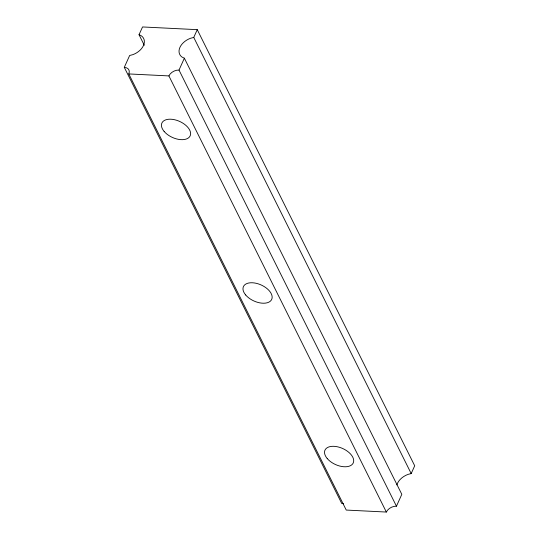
<?xml version="1.0" encoding="UTF-8"?>
<svg xmlns="http://www.w3.org/2000/svg" width="539" height="539" viewBox="0 0 539 539"><rect width="100%" height="100%" fill="white"/><g stroke="black" fill="none" stroke-linecap="round" stroke-linejoin="round"><path stroke-width="0.81" d="M343.538 503.79A8.274 5.599 -26.5 0 0 341.746 503.487L124.293 67.355L129.65 55.49L132.823 54.661A14.486 9.803 -26.5 0 0 141.333 35.823L139.035 34.718L142.545 26.95L197.254 29.658L414.707 465.79L411.196 473.565L408.023 474.394A14.486 9.803 -26.5 0 0 396.852 484.925M124.293 67.355A8.274 5.599 -26.5 0 1 128.781 73.931L168.902 75.918A8.274 5.599 -26.5 0 1 179.009 70.063L184.365 58.199L182.067 57.1A14.486 9.803 -26.5 0 1 190.577 38.256L193.75 37.427L197.254 29.658M128.781 73.931L346.233 510.062L386.355 512.05A8.274 5.599 -26.5 0 1 396.455 506.195L401.811 494.337L184.365 58.199M193.75 37.427L411.196 473.565M179.009 70.063L396.455 506.195M168.902 75.918L386.355 512.05M139.035 34.718L144.29 45.263M164.132 131.428A15.516 8.786 24.3 0 0 189.297 137.149A15.516 8.786 24.3 0 0 174.643 119.739A15.516 8.786 24.3 0 0 164.132 131.428M245.676 294.981A15.516 8.786 24.3 0 0 270.841 300.695A15.516 8.786 24.3 0 0 256.187 283.292A15.516 8.786 24.3 0 0 245.676 294.981M327.22 458.534A15.516 8.786 24.3 0 0 352.385 464.247A15.516 8.786 24.3 0 0 337.731 446.844A15.516 8.786 24.3 0 0 327.22 458.534"/></g></svg>
